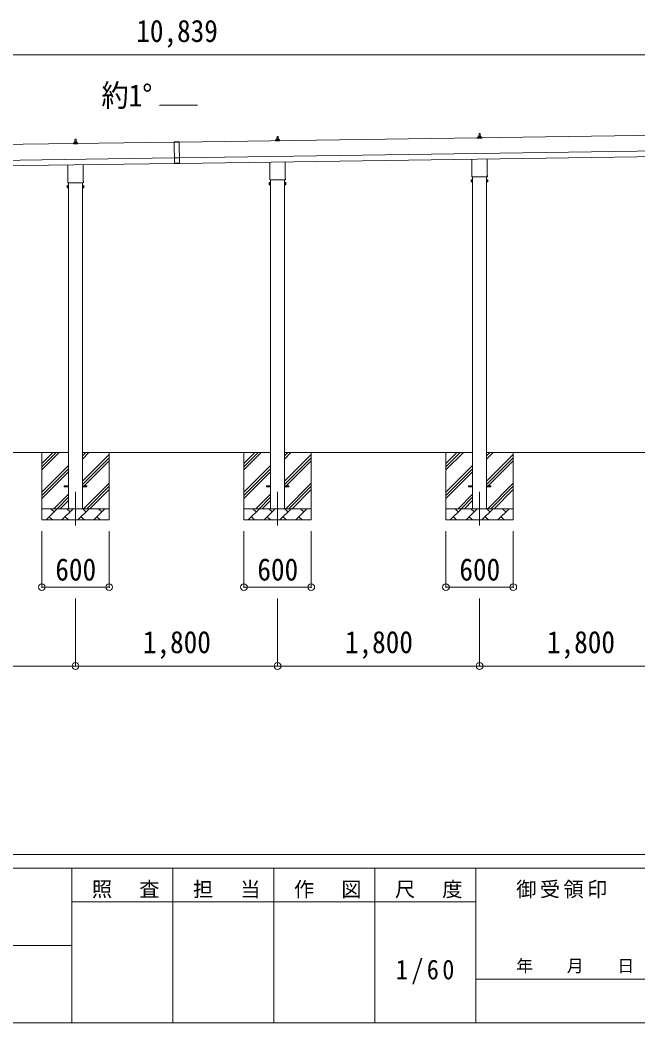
# Model space of a CAD drawing. Units: millimetres at full size, sheet at 1:60. Extents: x -16864 to 16864, y -11640 to 11640.
# Drawn here: x 4942 to 10447, y -11640 to -2708 of the extents above; entities that cross this region are included whole.
import ezdxf
from ezdxf.enums import TextEntityAlignment as Align

# ---------------------------------------------------------------- set-up
doc = ezdxf.new("R2010")
doc.units = ezdxf.units.MM
doc.header["$LTSCALE"] = 60
doc.header["$PDMODE"] = 32
doc.header["$PDSIZE"] = 60
doc.linetypes.add('CHAIN1', pattern=[8, 5, -1, 1, -1])
for name, color, linetype, lineweight in [('0-1_Defpoints', 7, 'CHAIN1', 9), ('0-2_TEXT1', 4, 'Continuous', 9), ('0-3_SHAPE', 7, 'Continuous', 9), ('0-7_PARTS2', 7, 'Continuous', 9), ('0-8_TABLE1', 6, 'Continuous', 9), ('F-0', 7, 'Continuous', 9)]:
    doc.layers.add(name, color=color, linetype=linetype, lineweight=lineweight)
doc.styles.add('ＭＳ ゴシック', font='')
doc.styles.get('ＭＳ ゴシック').set_extended_font_data('MS Gothic')

msp = doc.modelspace()

# ---------------------------------------------------------------- linework, layer by layer
at = {"layer": '0-1_Defpoints'}
for p, q in [((5436.29, -6909.99), (5436.29, -7258.99)), ((7236.29, -6909.99), (7236.29, -7258.99)), ((9036.29, -6909.99), (9036.29, -7258.99))]:
    msp.add_line(p, q, dxfattribs=at)
at = {"layer": '0-2_TEXT1'}
for p, q in [((6524.2, -3464.16), (6188.2, -3468.96)), ((11723.99, -3717.33), (6359.04, -3793.97)), ((7230.6, -3768.59), (7231.33, -3745.06)), ((7232.33, -3744.09), (7240.87, -3744.09)), ((7241.87, -3745.06), (7242.6, -3768.59)), ((9018.35, -3758.37), (9018.35, -3750.66)), ((9018.73, -3749.87), (9054.47, -3749.87)), ((9019.11, -3749.69), (9025.83, -3748.06)), ((9026.22, -3747.87), (9046.98, -3747.87)), ((9026.6, -3747.09), (9026.6, -3742.87)), ((9027.6, -3742.87), (9045.6, -3742.87)), ((9030.6, -3742.87), (9031.33, -3719.35)), ((9032.33, -3718.37), (9040.87, -3718.37)), ((9041.87, -3719.35), (9042.6, -3742.87)), ((9046.6, -3747.09), (9046.6, -3742.87)), ((9054.08, -3749.69), (9047.36, -3748.06)), ((9054.85, -3758.37), (9054.85, -3750.66)), ((6314.04, -3794.61), (949.09, -3871.26)), ((5418.35, -3809.8), (5418.35, -3802.09)), ((5454.85, -3809.8), (5418.35, -3809.8)), ((5418.73, -3801.3), (5454.47, -3801.3)), ((5419.11, -3801.12), (5425.83, -3799.49)), ((5426.22, -3799.3), (5446.98, -3799.3)), ((5426.6, -3798.52), (5426.6, -3794.3)), ((5427.6, -3794.3), (5445.6, -3794.3)), ((5430.6, -3794.3), (5431.33, -3770.78)), ((5432.33, -3769.8), (5440.87, -3769.8)), ((5441.87, -3770.78), (5442.6, -3794.3)), ((5446.6, -3798.52), (5446.6, -3794.3)), ((5454.08, -3801.12), (5447.36, -3799.49)), ((5454.85, -3809.8), (5454.85, -3802.09)), ((6314.03, -3793.61), (6359.02, -3792.97)), ((6314.03, -3793.61), (6316.78, -3986.1)), ((6359.04, -3793.97), (6314.04, -3794.61)), ((6359.02, -3792.97), (6361.77, -3985.45)), ((7218.35, -3784.09), (7218.35, -3776.38)), ((7254.85, -3784.09), (7218.35, -3784.09)), ((7218.73, -3775.59), (7254.47, -3775.59)), ((7219.11, -3775.4), (7225.83, -3773.77)), ((7226.22, -3773.59), (7246.98, -3773.59)), ((7226.6, -3772.8), (7226.6, -3768.59)), ((7227.6, -3768.59), (7245.6, -3768.59)), ((7246.6, -3772.8), (7246.6, -3768.59)), ((7254.08, -3775.4), (7247.36, -3773.77)), ((7254.85, -3784.09), (7254.85, -3776.38)), ((9054.85, -3758.37), (9018.35, -3758.37)), ((6361.04, -3933.96), (11725.99, -3857.32)), ((6361.75, -3983.95), (11726.7, -3907.31)), ((951.09, -4011.24), (6316.04, -3934.6)), ((951.8, -4061.24), (6316.76, -3984.6)), ((5367.99, -4143.79), (5367.99, -3998.15)), ((5504.59, -3996.2), (5504.59, -4143.79)), ((6361.05, -3934.96), (6316.06, -3935.6)), ((6361.7, -3980.45), (6316.71, -3981.1)), ((6361.77, -3985.45), (6316.78, -3986.1)), ((7167.99, -4118.08), (7167.99, -3972.43)), ((7304.59, -3970.48), (7304.59, -4118.08)), ((8967.99, -4092.36), (8967.99, -3946.72)), ((9104.59, -3944.77), (9104.59, -4092.36)), ((8966.29, -4101.13), (8966.29, -4095.63)), ((9104.23, -4104.63), (8968.36, -4104.63)), ((8973.79, -4104.63), (8973.79, -7059.99)), ((9098.79, -7059.99), (9098.79, -4104.63)), ((9106.29, -4095.63), (9106.29, -4101.13)), ((5362.29, -4182.06), (5363.05, -4180.75)), ((5362.29, -4182.06), (5362.29, -4199.06)), ((5369.29, -4185.65), (5363.05, -4185.65)), ((5369.29, -4195.47), (5363.05, -4195.47)), ((5366.29, -4152.56), (5366.29, -4147.06)), ((5504.23, -4156.06), (5368.36, -4156.06)), ((5373.79, -4156.06), (5373.79, -7059.99)), ((5498.79, -7059.99), (5498.79, -4156.06)), ((5503.29, -4185.65), (5509.53, -4185.65)), ((5503.29, -4195.47), (5509.53, -4195.47)), ((5506.29, -4147.06), (5506.29, -4152.56)), ((5510.29, -4182.06), (5509.53, -4180.75)), ((5510.29, -4182.06), (5510.29, -4199.06)), ((7162.29, -4156.35), (7163.05, -4155.03)), ((7162.29, -4156.35), (7162.29, -4173.35)), ((7162.29, -4173.35), (7163.05, -4174.66)), ((7169.29, -4159.94), (7163.05, -4159.94)), ((7169.29, -4169.76), (7163.05, -4169.76)), ((7169.29, -4174.66), (7163.05, -4174.66)), ((7166.29, -4126.85), (7166.29, -4121.35)), ((7304.23, -4130.35), (7168.36, -4130.35)), ((7171.79, -4174.05), (7169.29, -4174.05)), ((7173.79, -4130.35), (7173.79, -7059.99)), ((7298.79, -7059.99), (7298.79, -4130.35)), ((7300.79, -4174.05), (7303.29, -4174.05)), ((7303.29, -4159.94), (7309.53, -4159.94)), ((7303.29, -4169.76), (7309.53, -4169.76)), ((7303.29, -4174.66), (7309.53, -4174.66)), ((7306.29, -4121.35), (7306.29, -4126.85)), ((7310.29, -4156.35), (7309.53, -4155.03)), ((7310.29, -4173.35), (7309.53, -4174.66)), ((7310.29, -4156.35), (7310.29, -4173.35)), ((8962.29, -4130.63), (8963.05, -4129.32)), ((8962.29, -4130.63), (8962.29, -4147.63)), ((8962.29, -4147.63), (8963.05, -4148.95)), ((8969.29, -4134.23), (8963.05, -4134.23)), ((8969.29, -4144.04), (8963.05, -4144.04)), ((8969.29, -4148.95), (8963.05, -4148.95)), ((8971.79, -4148.33), (8969.29, -4148.33)), ((9100.79, -4148.33), (9103.29, -4148.33)), ((9103.29, -4134.23), (9109.53, -4134.23)), ((9103.29, -4144.04), (9109.53, -4144.04)), ((9103.29, -4148.95), (9109.53, -4148.95)), ((9110.29, -4130.63), (9109.53, -4129.32)), ((9110.29, -4147.63), (9109.53, -4148.95)), ((9110.29, -4130.63), (9110.29, -4147.63)), ((5362.29, -4199.06), (5363.05, -4200.38)), ((5369.29, -4200.38), (5363.05, -4200.38)), ((5371.79, -4199.76), (5369.29, -4199.76)), ((5500.79, -4199.76), (5503.29, -4199.76)), ((5503.29, -4200.38), (5509.53, -4200.38)), ((5510.29, -4199.06), (5509.53, -4200.38)), ((5336.29, -6855.49), (5373.79, -6855.49)), ((5336.29, -6864.49), (5336.29, -6855.49)), ((5336.29, -6855.49), (5373.79, -6855.49)), ((5336.29, -6864.49), (5336.29, -6855.49)), ((5336.29, -6864.49), (5373.79, -6864.49)), ((5336.29, -6864.49), (5373.79, -6864.49)), ((5498.79, -6855.49), (5536.29, -6855.49)), ((5498.79, -6855.49), (5536.29, -6855.49)), ((5498.79, -6864.49), (5536.29, -6864.49)), ((5498.79, -6864.49), (5536.29, -6864.49)), ((5536.29, -6864.49), (5536.29, -6855.49)), ((5536.29, -6864.49), (5536.29, -6855.49)), ((7136.29, -6855.49), (7173.79, -6855.49)), ((7136.29, -6864.49), (7136.29, -6855.49)), ((7136.29, -6855.49), (7173.79, -6855.49)), ((7136.29, -6864.49), (7136.29, -6855.49)), ((7136.29, -6864.49), (7173.79, -6864.49)), ((7136.29, -6864.49), (7173.79, -6864.49)), ((7298.79, -6855.49), (7336.29, -6855.49)), ((7298.79, -6855.49), (7336.29, -6855.49)), ((7298.79, -6864.49), (7336.29, -6864.49)), ((7298.79, -6864.49), (7336.29, -6864.49)), ((7336.29, -6864.49), (7336.29, -6855.49)), ((7336.29, -6864.49), (7336.29, -6855.49)), ((8936.29, -6855.49), (8973.79, -6855.49)), ((8936.29, -6864.49), (8936.29, -6855.49)), ((8936.29, -6855.49), (8973.79, -6855.49)), ((8936.29, -6864.49), (8936.29, -6855.49)), ((8936.29, -6864.49), (8973.79, -6864.49)), ((8936.29, -6864.49), (8973.79, -6864.49)), ((9098.79, -6855.49), (9136.29, -6855.49)), ((9098.79, -6855.49), (9136.29, -6855.49)), ((9098.79, -6864.49), (9136.29, -6864.49)), ((9098.79, -6864.49), (9136.29, -6864.49)), ((9136.29, -6864.49), (9136.29, -6855.49)), ((9136.29, -6864.49), (9136.29, -6855.49))]:
    msp.add_line(p, q, dxfattribs=at)
for points in [[(5369.29, -4200.38), (5369.29, -4180.75), (5363.05, -4180.75)], [(5369.29, -4199.76), (5369.29, -4181.36), (5371.79, -4181.36)], [(5503.29, -4199.76), (5503.29, -4181.36), (5500.79, -4181.36)], [(5503.29, -4200.38), (5503.29, -4180.75), (5509.53, -4180.75)], [(7169.29, -4174.66), (7169.29, -4155.03), (7163.05, -4155.03)], [(7169.29, -4174.05), (7169.29, -4155.65), (7171.79, -4155.65)], [(7303.29, -4174.05), (7303.29, -4155.65), (7300.79, -4155.65)], [(7303.29, -4174.66), (7303.29, -4155.03), (7309.53, -4155.03)], [(8969.29, -4148.95), (8969.29, -4129.32), (8963.05, -4129.32)], [(8969.29, -4148.33), (8969.29, -4129.93), (8971.79, -4129.93)], [(9103.29, -4148.33), (9103.29, -4129.93), (9100.79, -4129.93)], [(9103.29, -4148.95), (9103.29, -4129.32), (9109.53, -4129.32)]]:
    msp.add_lwpolyline(points, dxfattribs=at)
for points in [[(5371.79, -4201.06), (5371.79, -4180.06), (5373.79, -4180.06), (5373.79, -4201.06)], [(5500.79, -4201.06), (5500.79, -4180.06), (5498.79, -4180.06), (5498.79, -4201.06)], [(7171.79, -4175.35), (7171.79, -4154.35), (7173.79, -4154.35), (7173.79, -4175.35)], [(7300.79, -4175.35), (7300.79, -4154.35), (7298.79, -4154.35), (7298.79, -4175.35)], [(8971.79, -4149.63), (8971.79, -4128.63), (8973.79, -4128.63), (8973.79, -4149.63)], [(9100.79, -4149.63), (9100.79, -4128.63), (9098.79, -4128.63), (9098.79, -4149.63)]]:
    msp.add_lwpolyline(points, close=True, dxfattribs=at)
for centre, radius, start, end in [((7232.33, -3745.09), 1, 90, 178.60509), ((7240.87, -3745.09), 1, 1.39491, 90), ((9019.35, -3750.66), 1, 103.62699, 180), ((9025.6, -3747.09), 1, 283.62699, 0), ((9030.68, -3743.51), 4.13, 90, 171.17633), ((9027.6, -3743.87), 1, 90, 180), ((9032.33, -3719.37), 1, 90, 178.60509), ((9039.93, -3742.87), 4.83, 133.60282, 180), ((9033.27, -3742.87), 4.83, 0, 46.39718), ((9040.87, -3719.37), 1, 1.39491, 90), ((9042.51, -3743.51), 4.13, 8.82367, 90), ((9045.6, -3743.87), 1, 0, 90), ((9047.6, -3747.09), 1, 180, 256.37301), ((9053.85, -3750.66), 1, 0, 76.37301), ((5419.35, -3802.09), 1, 103.62699, 180), ((5425.6, -3798.52), 1, 283.62699, 0), ((5430.68, -3794.94), 4.13, 90, 171.17633), ((5427.6, -3795.3), 1, 90, 180), ((5432.33, -3770.8), 1, 90, 178.60509), ((5439.93, -3794.3), 4.83, 133.60282, 180), ((5433.27, -3794.3), 4.83, 0, 46.39718), ((5440.87, -3770.8), 1, 1.39491, 90), ((5442.51, -3794.94), 4.13, 8.82367, 90), ((5445.6, -3795.3), 1, 0, 90), ((5447.6, -3798.52), 1, 180, 256.37301), ((5453.85, -3802.09), 1, 0, 76.37301), ((7219.35, -3776.38), 1, 103.62699, 180), ((7225.6, -3772.8), 1, 283.62699, 0), ((7230.68, -3769.22), 4.13, 90, 171.17633), ((7227.6, -3769.59), 1, 90, 180), ((7239.93, -3768.59), 4.83, 133.60282, 180), ((7233.27, -3768.59), 4.83, 0, 46.39718), ((7242.51, -3769.22), 4.13, 8.82367, 90), ((7245.6, -3769.59), 1, 0, 90), ((7247.6, -3772.8), 1, 180, 256.37301), ((7253.85, -3776.38), 1, 0, 76.37301), ((8970.29, -4095.63), 4, 125.09963, 180), ((8970.29, -4101.13), 4, 180, 194.47751), ((8970.29, -4101.13), 4, 194.47751, 241.04498), ((9102.29, -4101.13), 4, 298.95502, 345.52249), ((9102.29, -4095.63), 4, 0, 54.90037), ((9102.29, -4101.13), 4, 345.52249, 0), ((5378.53, -4190.56), 16.24, 162.41205, 197.58795), ((5366.64, -4183.2), 4.34, 145.61575, 214.38425), ((5366.64, -4197.92), 4.34, 145.61575, 214.38425), ((5370.29, -4147.06), 4, 125.09963, 180), ((5370.29, -4152.56), 4, 180, 194.47751), ((5370.29, -4152.56), 4, 194.47751, 241.04498), ((5502.29, -4152.56), 4, 298.95502, 345.52249), ((5502.29, -4147.06), 4, 0, 54.90037), ((5502.29, -4152.56), 4, 345.52249, 0), ((5494.05, -4190.56), 16.24, 342.41205, 17.58795), ((5505.95, -4183.2), 4.34, 325.61575, 34.38425), ((5505.95, -4197.92), 4.34, 325.61575, 34.38425), ((7178.53, -4164.85), 16.24, 162.41205, 197.58795), ((7166.64, -4157.49), 4.34, 145.61575, 214.38425), ((7166.64, -4172.21), 4.34, 145.61575, 214.38425), ((7170.29, -4121.35), 4, 125.09963, 180), ((7170.29, -4126.85), 4, 180, 194.47751), ((7170.29, -4126.85), 4, 194.47751, 241.04498), ((7302.29, -4126.85), 4, 298.95502, 345.52249), ((7302.29, -4121.35), 4, 0, 54.90037), ((7302.29, -4126.85), 4, 345.52249, 0), ((7294.05, -4164.85), 16.24, 342.41205, 17.58795), ((7305.95, -4157.49), 4.34, 325.61575, 34.38425), ((7305.95, -4172.21), 4.34, 325.61575, 34.38425), ((8978.53, -4139.13), 16.24, 162.41205, 197.58795), ((8966.64, -4131.77), 4.34, 145.61575, 214.38425), ((8966.64, -4146.49), 4.34, 145.61575, 214.38425), ((9094.05, -4139.13), 16.24, 342.41205, 17.58795), ((9105.95, -4131.77), 4.34, 325.61575, 34.38425), ((9105.95, -4146.49), 4.34, 325.61575, 34.38425)]:
    msp.add_arc(centre, radius, start, end, dxfattribs=at)
at = {"layer": '0-3_SHAPE'}
for p, q in [((5373.79, -6559.99), (3698.79, -6559.99)), ((5136.29, -6559.99), (5136.29, -7159.99)), ((5136.29, -6658.47), (5234.77, -6559.99)), ((5136.29, -6686.76), (5263.06, -6559.99)), ((5136.29, -6715.04), (5291.34, -6559.99)), ((7173.79, -6559.99), (5498.79, -6559.99)), ((5498.79, -6588.81), (5527.62, -6559.99)), ((5498.79, -6617.1), (5555.9, -6559.99)), ((5498.79, -6815.09), (5736.29, -6577.59)), ((5498.79, -6843.37), (5736.29, -6605.87)), ((5736.29, -6559.99), (5736.29, -7159.99)), ((6936.29, -6559.99), (6936.29, -7159.99)), ((6936.29, -6658.47), (7034.77, -6559.99)), ((6936.29, -6686.76), (7063.06, -6559.99)), ((6936.29, -6715.04), (7091.34, -6559.99)), ((8973.79, -6559.99), (7298.79, -6559.99)), ((7298.79, -6588.81), (7327.62, -6559.99)), ((7298.79, -6617.1), (7355.9, -6559.99)), ((7298.79, -6815.09), (7536.29, -6577.59)), ((7298.79, -6843.37), (7536.29, -6605.87)), ((7536.29, -6559.99), (7536.29, -7159.99)), ((8736.29, -6559.99), (8736.29, -7159.99)), ((8736.29, -6658.47), (8834.77, -6559.99)), ((8736.29, -6686.76), (8863.06, -6559.99)), ((8736.29, -6715.04), (8891.34, -6559.99)), ((10773.79, -6559.99), (9098.79, -6559.99)), ((9098.79, -6588.81), (9127.62, -6559.99)), ((9098.79, -6617.1), (9155.9, -6559.99)), ((9098.79, -6815.09), (9336.29, -6577.59)), ((9098.79, -6843.37), (9336.29, -6605.87)), ((9336.29, -6559.99), (9336.29, -7159.99)), ((5136.29, -6913.03), (5373.79, -6675.53)), ((5498.79, -6871.66), (5736.29, -6634.16)), ((6936.29, -6913.03), (7173.79, -6675.53)), ((7298.79, -6871.66), (7536.29, -6634.16)), ((8736.29, -6913.03), (8973.79, -6675.53)), ((9098.79, -6871.66), (9336.29, -6634.16)), ((5136.29, -6941.31), (5373.79, -6703.81)), ((5136.29, -6969.6), (5373.79, -6732.1)), ((6936.29, -6941.31), (7173.79, -6703.81)), ((6936.29, -6969.6), (7173.79, -6732.1)), ((8736.29, -6941.31), (8973.79, -6703.81)), ((8736.29, -6969.6), (8973.79, -6732.1)), ((5508.45, -7059.99), (5736.29, -6832.15)), ((5536.73, -7059.99), (5736.29, -6860.43)), ((7308.45, -7059.99), (7536.29, -6832.15)), ((7336.73, -7059.99), (7536.29, -6860.43)), ((9108.45, -7059.99), (9336.29, -6832.15)), ((9136.73, -7059.99), (9336.29, -6860.43)), ((5243.89, -7059.99), (5373.79, -6930.09)), ((5272.18, -7059.99), (5373.79, -6958.37)), ((5565.02, -7059.99), (5736.29, -6888.72)), ((7043.89, -7059.99), (7173.79, -6930.09)), ((7072.18, -7059.99), (7173.79, -6958.37)), ((7365.02, -7059.99), (7536.29, -6888.72)), ((8843.89, -7059.99), (8973.79, -6930.09)), ((8872.18, -7059.99), (8973.79, -6958.37)), ((9165.02, -7059.99), (9336.29, -6888.72)), ((5300.46, -7059.99), (5373.79, -6986.66)), ((7100.46, -7059.99), (7173.79, -6986.66)), ((8900.46, -7059.99), (8973.79, -6986.66)), ((5136.29, -7059.99), (5736.29, -7059.99)), ((5174.16, -7159.99), (5274.16, -7059.99)), ((5202.71, -7131.44), (5231.27, -7159.99)), ((5245.61, -7088.54), (5217.05, -7059.99)), ((5315.58, -7159.99), (5415.58, -7059.99)), ((5344.14, -7131.44), (5372.69, -7159.99)), ((5387.03, -7088.54), (5358.48, -7059.99)), ((5457, -7159.99), (5557, -7059.99)), ((5485.56, -7131.44), (5514.11, -7159.99)), ((5528.45, -7088.54), (5499.9, -7059.99)), ((5598.42, -7159.99), (5698.42, -7059.99)), ((5626.98, -7131.44), (5655.53, -7159.99)), ((5669.87, -7088.54), (5641.32, -7059.99)), ((6936.29, -7059.99), (7536.29, -7059.99)), ((6974.16, -7159.99), (7074.16, -7059.99)), ((7002.71, -7131.44), (7031.27, -7159.99)), ((7045.61, -7088.54), (7017.05, -7059.99)), ((7115.58, -7159.99), (7215.58, -7059.99)), ((7144.14, -7131.44), (7172.69, -7159.99)), ((7187.03, -7088.54), (7158.48, -7059.99)), ((7257, -7159.99), (7357, -7059.99)), ((7285.56, -7131.44), (7314.11, -7159.99)), ((7328.45, -7088.54), (7299.9, -7059.99)), ((7398.42, -7159.99), (7498.42, -7059.99)), ((7426.98, -7131.44), (7455.53, -7159.99)), ((7469.87, -7088.54), (7441.32, -7059.99)), ((8736.29, -7059.99), (9336.29, -7059.99)), ((8774.16, -7159.99), (8874.16, -7059.99)), ((8802.71, -7131.44), (8831.27, -7159.99)), ((8845.61, -7088.54), (8817.05, -7059.99)), ((8915.58, -7159.99), (9015.58, -7059.99)), ((8944.14, -7131.44), (8972.69, -7159.99)), ((8987.03, -7088.54), (8958.48, -7059.99)), ((9057, -7159.99), (9157, -7059.99)), ((9085.56, -7131.44), (9114.11, -7159.99)), ((9128.45, -7088.54), (9099.9, -7059.99)), ((9198.42, -7159.99), (9298.42, -7059.99)), ((9226.98, -7131.44), (9255.53, -7159.99)), ((9269.87, -7088.54), (9241.32, -7059.99)), ((5736.29, -7159.99), (5136.29, -7159.99)), ((7536.29, -7159.99), (6936.29, -7159.99)), ((9336.29, -7159.99), (8736.29, -7159.99))]:
    msp.add_line(p, q, dxfattribs=at)
at = {"layer": '0-7_PARTS2', "color": 4}
for p, q in [((6188.2, -3468.96), (6188.2, -3464.16)), ((6188.2, -3464.16), (6524.2, -3464.16))]:
    msp.add_line(p, q, dxfattribs=at)
at = {"layer": '0-8_TABLE1'}
for p, q in [((11757, -3017.35), (918.08, -3017.35)), ((5136.29, -7758.99), (5136.29, -7258.99)), ((5736.29, -7758.99), (5736.29, -7258.99)), ((6936.29, -7758.99), (6936.29, -7258.99)), ((7536.29, -7758.99), (7536.29, -7258.99)), ((8736.29, -7758.99), (8736.29, -7258.99)), ((9336.29, -7758.99), (9336.29, -7258.99)), ((5136.29, -7758.99), (5736.29, -7758.99)), ((6936.29, -7758.99), (7536.29, -7758.99)), ((8736.29, -7758.99), (9336.29, -7758.99)), ((5436.29, -8460.99), (5436.29, -7860.99)), ((7236.29, -8460.99), (7236.29, -7860.99)), ((9036.29, -8460.99), (9036.29, -7860.99)), ((5436.29, -8460.99), (3636.29, -8460.99)), ((7236.29, -8460.99), (5436.29, -8460.99)), ((9036.29, -8460.99), (7236.29, -8460.99)), ((10836.29, -8460.99), (9036.29, -8460.99))]:
    msp.add_line(p, q, dxfattribs=at)
for p in [(5136.29, -7758.99), (5736.29, -7758.99), (6936.29, -7758.99), (7536.29, -7758.99), (8736.29, -7758.99), (9336.29, -7758.99), (5436.29, -8460.99), (7236.29, -8460.99), (9036.29, -8460.99)]:
    msp.add_point(p, dxfattribs=at)
at = {"layer": 'F-0', "color": 5, "lineweight": 5}
for p, q in [((-16864.12, -10140), (16015.88, -10140)), ((-16864.12, -10260), (10682.37, -10260)), ((5402.37, -10260), (5402.37, -11640)), ((6302.37, -10260), (6302.37, -11640)), ((7202.37, -10260), (7202.37, -11640)), ((8102.36, -10260), (8102.36, -11640)), ((9002.37, -10260), (9002.37, -11640)), ((5402.37, -10560), (9002.37, -10560)), ((-6897.63, -10950), (5402.37, -10950)), ((9002.37, -11250), (10682.37, -11250)), ((-16864.12, -11640), (16015.88, -11640))]:
    msp.add_line(p, q, dxfattribs=at)

# ---------------------------------------------------------------- texts
at = {"layer": '0-7_PARTS2', "style": 'ＭＳ ゴシック', "width": 0.9}
msp.add_text('約1°', height=197.9, dxfattribs=at).set_placement((5667.11, -3536.71), align=Align.BOTTOM_LEFT)
at = {"layer": '0-8_TABLE1', "color": 7, "style": 'ＭＳ ゴシック', "width": 0.9}
for s, p in [('10,839', (5977.54, -2962.35)), ('600', (5256.29, -7758.99)), ('600', (7056.29, -7758.99)), ('600', (8856.29, -7758.99)), ('1,800', (6036.29, -8405.99)), ('1,800', (7836.29, -8405.99)), ('1,800', (9636.29, -8405.99))]:
    msp.add_text(s, height=197.9, dxfattribs=at).set_placement(p, align=Align.BOTTOM_LEFT)
at = {"layer": 'F-0', "style": 'ＭＳ ゴシック'}
msp.add_text('年\u3000\u3000月\u3000\u3000日', height=110, dxfattribs=at).set_placement((9362.37, -11220), align=Align.BOTTOM_LEFT)
at = {"layer": 'F-0', "attachment_point": 7, "style": 'ＭＳ ゴシック'}
for s, insert, char_height in [('\\T1.17;照\u3000査', (5582.37, -10530), 132), ('\\T1.17;担\u3000当', (6482.37, -10530), 132), ('\\T1.17;作\u3000図', (7382.37, -10530), 132), ('\\T1.17;尺\u3000度', (8282.37, -10530), 132), ('\\T1.17;御受領印', (9362.37, -10530), 132), ('\\T1.28;\\W0.9;1/60', (8289.87, -11295), 176)]:
    msp.add_mtext(s, dxfattribs=dict(at, insert=insert, char_height=char_height))

doc.saveas('drawing.dxf')
